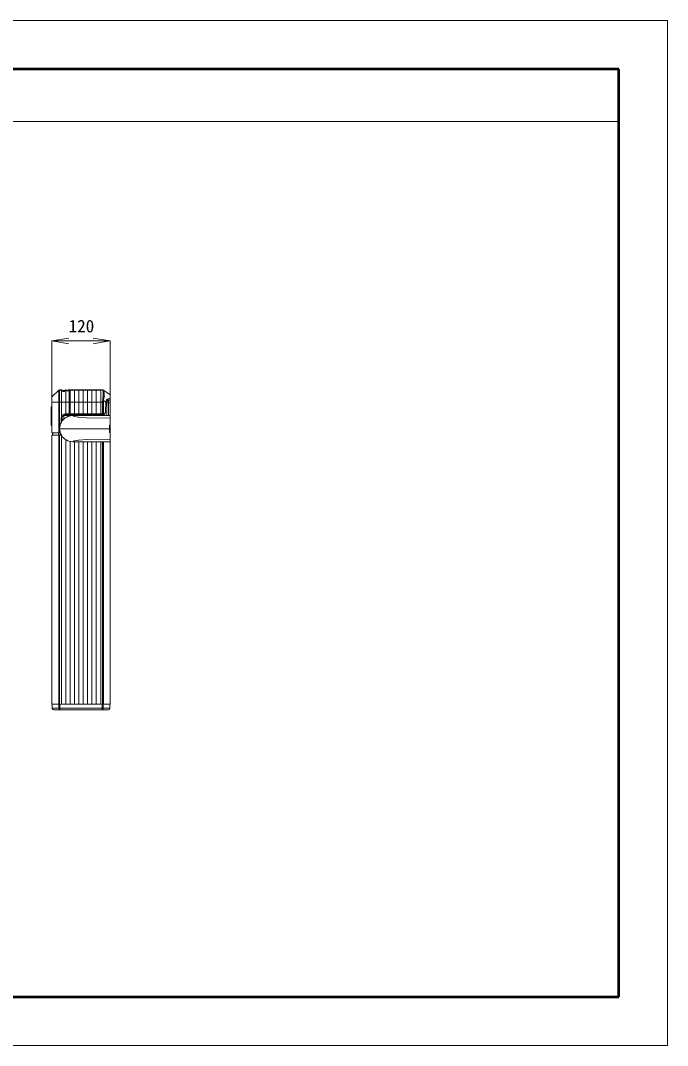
# Model space of a CAD drawing. Units: millimetres, scale not verified. Extents: x -3747 to 1485, y -1050 to 1050.
# Drawn here: x 160 to 1485, y -1050 to 1050 of the extents above; entities that cross this region are included whole.
import ezdxf
from ezdxf.enums import TextEntityAlignment as Align

# ---------------------------------------------------------------- set-up
doc = ezdxf.new("R2010")
doc.units = ezdxf.units.MM
doc.header["$LTSCALE"] = 10
for name, color, linetype, lineweight in [('0-0_0', 7, 'Continuous', 18), ('0-2_用紙枠', 7, 'Continuous', 18), ('0-3_図面枠', 7, 'Continuous', 50), ('0-5_建築図', 7, 'Continuous', 18)]:
    doc.layers.add(name, color=color, linetype=linetype, lineweight=lineweight)
doc.styles.add('ＭＳ ゴシック', font='')
doc.styles.get('ＭＳ ゴシック').set_extended_font_data('MS Gothic')

msp = doc.modelspace()

# ---------------------------------------------------------------- linework, layer by layer
at = {"layer": '0-0_0'}
for p, q in [((1385, 843.39), (-1285, 843.39)), ((258.85, 399.22), (223.85, 393.39)), ((308.85, 399.22), (343.85, 393.39)), ((223.85, 267.97), (223.85, 393.57)), ((343.85, 393.39), (223.85, 393.39)), ((343.85, 280.57), (343.85, 393.57)), ((223.85, 276.62), (223.85, 206.25)), ((225.43, 280.26), (237.93, 292.03)), ((238.26, 292.34), (238.26, 205.25)), ((239.96, 292.98), (239.96, 205.25)), ((243, 292.55), (239.96, 292.55)), ((241.36, 293.39), (243.9, 293.39)), ((243.98, 238.95), (243.98, 291.7)), ((248.86, 290.01), (248.86, 292.13)), ((249.7, 292.13), (252.23, 293.39)), ((252.23, 293.39), (252.8, 293.39)), ((257.54, 293.4), (257.54, 292.13)), ((257.54, 293.4), (327.02, 293.39)), ((329.78, 292.56), (341.61, 284.74)), ((330.41, 280.05), (330.41, 279.47)), ((331.73, 280.05), (331.73, 279.47)), ((338, 273.11), (337.45, 272.78)), ((338.48, 274.45), (338.48, 273.96)), ((343.36, 274.75), (339.44, 274.58)), ((343.85, 280.57), (343.85, 273)), ((222.85, 257.73), (222.85, 220.59)), ((223.35, 258.23), (223.85, 258.23)), ((223.85, 267.97), (329.8, 267.97)), ((327.89, 267.97), (327.89, 241.91)), ((328.53, 272), (330.01, 271.58)), ((329.8, 267.97), (329.8, 242.77)), ((334.25, 268.82), (330.01, 271.58)), ((333.86, 246.93), (334.66, 269.76)), ((342.85, 272), (335.28, 272)), ((336.94, 272.63), (335.69, 272.63)), ((337, 240.46), (337, 268.63)), ((337, 266.49), (343.85, 266.49)), ((338.96, 271.41), (337.59, 270.04)), ((339.97, 272), (339.97, 240.46)), ((343.85, 271), (343.85, -349.6)), ((243.35, 235.98), (244.83, 240)), ((245.07, 238.3), (244.37, 238.46)), ((244.83, 240), (246.95, 242.12)), ((245.47, 229.97), (245.47, 237.81)), ((247.13, 240.64), (246.6, 240.64)), ((248.86, 233.63), (248.86, 241.64)), ((248.86, 240.46), (343.85, 240.46)), ((250.47, 241.91), (328.86, 241.91)), ((251.47, 244.03), (330.87, 244.03)), ((267.93, 242.61), (267.93, 242.74)), ((278.24, 237.19), (269.67, 238.7)), ((223.35, 220.09), (223.85, 220.09)), ((239.96, 213.73), (342.09, 213.73)), ((342.09, 220.15), (342.09, 207.1)), ((343.09, 221.15), (343.85, 221.15)), ((223.85, 199.59), (223.85, -349.6)), ((224.85, 205.25), (241.34, 205.25)), ((224.85, 200.59), (243.41, 200.59)), ((225.25, 205.25), (225.25, 200.59)), ((225.97, 200.59), (225.97, 205.25)), ((238.05, 200.59), (238.05, 205.25)), ((238.06, -350.6), (238.06, 200.59)), ((239.96, -350.6), (239.96, 200.59)), ((241.44, 200.59), (241.44, 205.25)), ((278.24, 190.27), (269.67, 188.76)), ((295.26, 191.48), (279.66, 190.47)), ((343.85, 192.13), (295.26, 191.48)), ((343.09, 206.1), (343.85, 206.1)), ((266.87, 187.03), (343.85, 187.03)), ((327.89, -350.6), (327.89, 187.03)), ((329.8, -350.6), (329.8, 187.03)), ((224.85, -350.6), (224.96, -359.6)), ((224.85, -350.6), (342.85, -350.6)), ((238.69, -350.6), (238.69, -359.21)), ((329.16, -350.6), (329.16, -359.21)), ((342.85, -350.6), (342.75, -359.6)), ((224.95, -359.21), (342.75, -359.21)), ((227.96, -362.6), (339.75, -362.6)), ((238.69, -359.21), (239.54, -362.6)), ((329.16, -359.21), (328.31, -362.6))]:
    msp.add_line(p, q, dxfattribs=at)
for points in [[(258.85, 387.56), (223.85, 393.39), (258.85, 393.39)], [(308.85, 387.56), (343.85, 393.39), (308.85, 393.39)], [(243, 292.55), (247.16, 290.01), (249.28, 290.01), (250.34, 290.65), (251.82, 291.7), (253.52, 291.7), (254.36, 291.49), (255.85, 291.49), (259.45, 291.49)], [(249.7, 292.13), (247.37, 292.13), (243.9, 293.39)], [(252.8, 293.39), (256.27, 292.13), (257.54, 292.13)], [(327.89, 267.97), (329.27, 281.53), (329.16, 288.63), (328.33, 293.22)], [(330.03, 292.4), (331.28, 286.41), (331.07, 280.05), (330.01, 271.58), (329.8, 267.97)], [(243.35, 226.44), (243.35, 235.98), (245.47, 235.98)], [(343.85, 235.33), (295.26, 235.98), (279.66, 236.99)], [(240.39, -350.6), (240.39, -359.21), (240.97, -362.6)], [(327.47, -350.6), (327.47, -359.21), (326.88, -362.6)]]:
    msp.add_lwpolyline(points, dxfattribs=at)
for centre, radius, start, end in [((228.85, 276.62), 5, 133.26603, 180), ((241.36, 288.39), 5, 90, 133.26603), ((327.02, 288.39), 5, 56.52285, 90), ((331.07, 280.05), 0.658, 0, 180), ((331.07, 279.47), 0.658, 180, 0), ((339.66, 269.59), 5, 92.49474, 178.00695), ((337.48, 273.96), 1, 300.97387, 0), ((338.85, 280.57), 5, 0, 56.52285), ((342.85, 273), 1, 270, 0), ((223.35, 257.73), 0.5, 90, 180), ((336.94, 273.63), 1, 270, 300.97387), ((339, 268.63), 2, 135, 180), ((340.37, 270), 2, 90, 135), ((342.85, 271), 1, 0, 90), ((266.66, 213.73), 26.7, 89.5482, 270.4518), ((244.48, 238.95), 0.5, 180, 257.45503), ((244.97, 237.81), 0.5, 0, 77.45503), ((250.47, 236.91), 5, 90, 180), ((246.6, 241.14), 0.5, 180, 270), ((251.86, 236.79), 7.25, 93.11161, 132.64037), ((270.5, 242.61), 4, 213.08322, 258.05704), ((280.31, 246.97), 10, 258.05704, 266.28194), ((327.69, 244.91), 3, 270, 342.92813), ((328.86, 246.91), 5, 270, 358.00695), ((330.87, 247.03), 3, 270, 358.00695), ((223.35, 220.59), 0.5, 180, 270), ((343.09, 220.15), 1, 90, 180), ((224.85, 206.25), 1, 180, 270), ((224.85, 199.59), 1, 90, 180), ((280.31, 180.49), 10, 93.71806, 101.94296), ((343.09, 207.1), 1, 180, 270), ((270.5, 184.85), 4, 101.94296, 146.91678), ((224.85, -349.6), 1, 180, 270), ((342.85, -349.6), 1, 270, 0), ((227.96, -359.6), 3, 180, 270), ((227.96, -359.6), 3, 180, 270), ((339.75, -359.6), 3, 270, 0)]:
    msp.add_arc(centre, radius, start, end, dxfattribs=at)
at = {"layer": '0-2_用紙枠'}
msp.add_lwpolyline([(-1485, -1050), (1485, -1050), (1485, 1050), (-1485, 1050)], close=True, dxfattribs=at)
at = {"layer": '0-3_図面枠'}
for p, q in [((1385, 950), (-1285, 950)), ((1385, -950), (1385, 950)), ((-1285, -950), (1385, -950))]:
    msp.add_line(p, q, dxfattribs=at)
at = {"layer": '0-5_建築図'}
for p, q in [((252.88, 291.7), (252.88, 241.91)), ((259.45, 292.55), (259.45, 241.91)), ((261.78, 292.98), (261.78, 241.91)), ((270.68, 292.98), (270.68, 241.91)), ((279.58, 292.98), (279.58, 241.91)), ((288.48, 292.98), (288.48, 241.91)), ((297.38, 292.98), (297.38, 241.91)), ((306.28, 292.98), (306.28, 241.91)), ((315.18, 292.98), (315.18, 241.91)), ((324.29, 292.98), (324.29, 241.91)), ((324.29, 292.98), (328.41, 292.76)), ((243.98, 199.63), (243.98, -350.6)), ((252.88, 190.86), (252.88, -350.6)), ((261.78, 187.48), (261.78, -350.6)), ((270.68, 187.03), (270.68, -350.6)), ((279.58, 187.03), (279.58, -350.6)), ((288.48, 187.03), (288.48, -350.6)), ((297.38, 187.03), (297.38, -350.6)), ((306.28, 187.03), (306.28, -350.6)), ((315.18, 187.03), (315.18, -350.6)), ((324.08, 187.03), (324.08, -350.6))]:
    msp.add_line(p, q, dxfattribs=at)
for centre, radius, start, end in [((261.68, 286.93), 6.04, 68.40669, 111.59331), ((266.12, 298.17), 6.04, 248.38928, 291.61072), ((270.57, 286.93), 6.04, 68.40669, 111.59331), ((275.02, 298.17), 6.04, 248.38928, 291.61072), ((279.47, 286.93), 6.04, 68.40669, 111.59331), ((283.92, 298.17), 6.04, 248.38928, 291.61072), ((288.37, 286.93), 6.04, 68.40669, 111.59331), ((292.82, 298.17), 6.04, 248.38928, 291.61072), ((297.27, 286.93), 6.04, 68.40669, 111.59331), ((301.72, 298.17), 6.04, 248.38928, 291.61072), ((306.17, 286.93), 6.04, 68.40669, 111.59331), ((310.62, 298.17), 6.04, 248.38928, 291.61072), ((315.07, 286.93), 6.04, 68.40669, 111.59331), ((319.63, 298.72), 6.6, 249.31118, 290.68882), ((324.18, 286.93), 6.04, 84.96315, 111.59331)]:
    msp.add_arc(centre, radius, start, end, dxfattribs=at)

# ---------------------------------------------------------------- texts
at = {"layer": '0-0_0', "style": 'ＭＳ ゴシック'}
msp.add_text('120', height=25.66, dxfattribs=at).set_placement((258.55, 403.39), align=Align.BOTTOM_LEFT)

doc.saveas('drawing.dxf')
